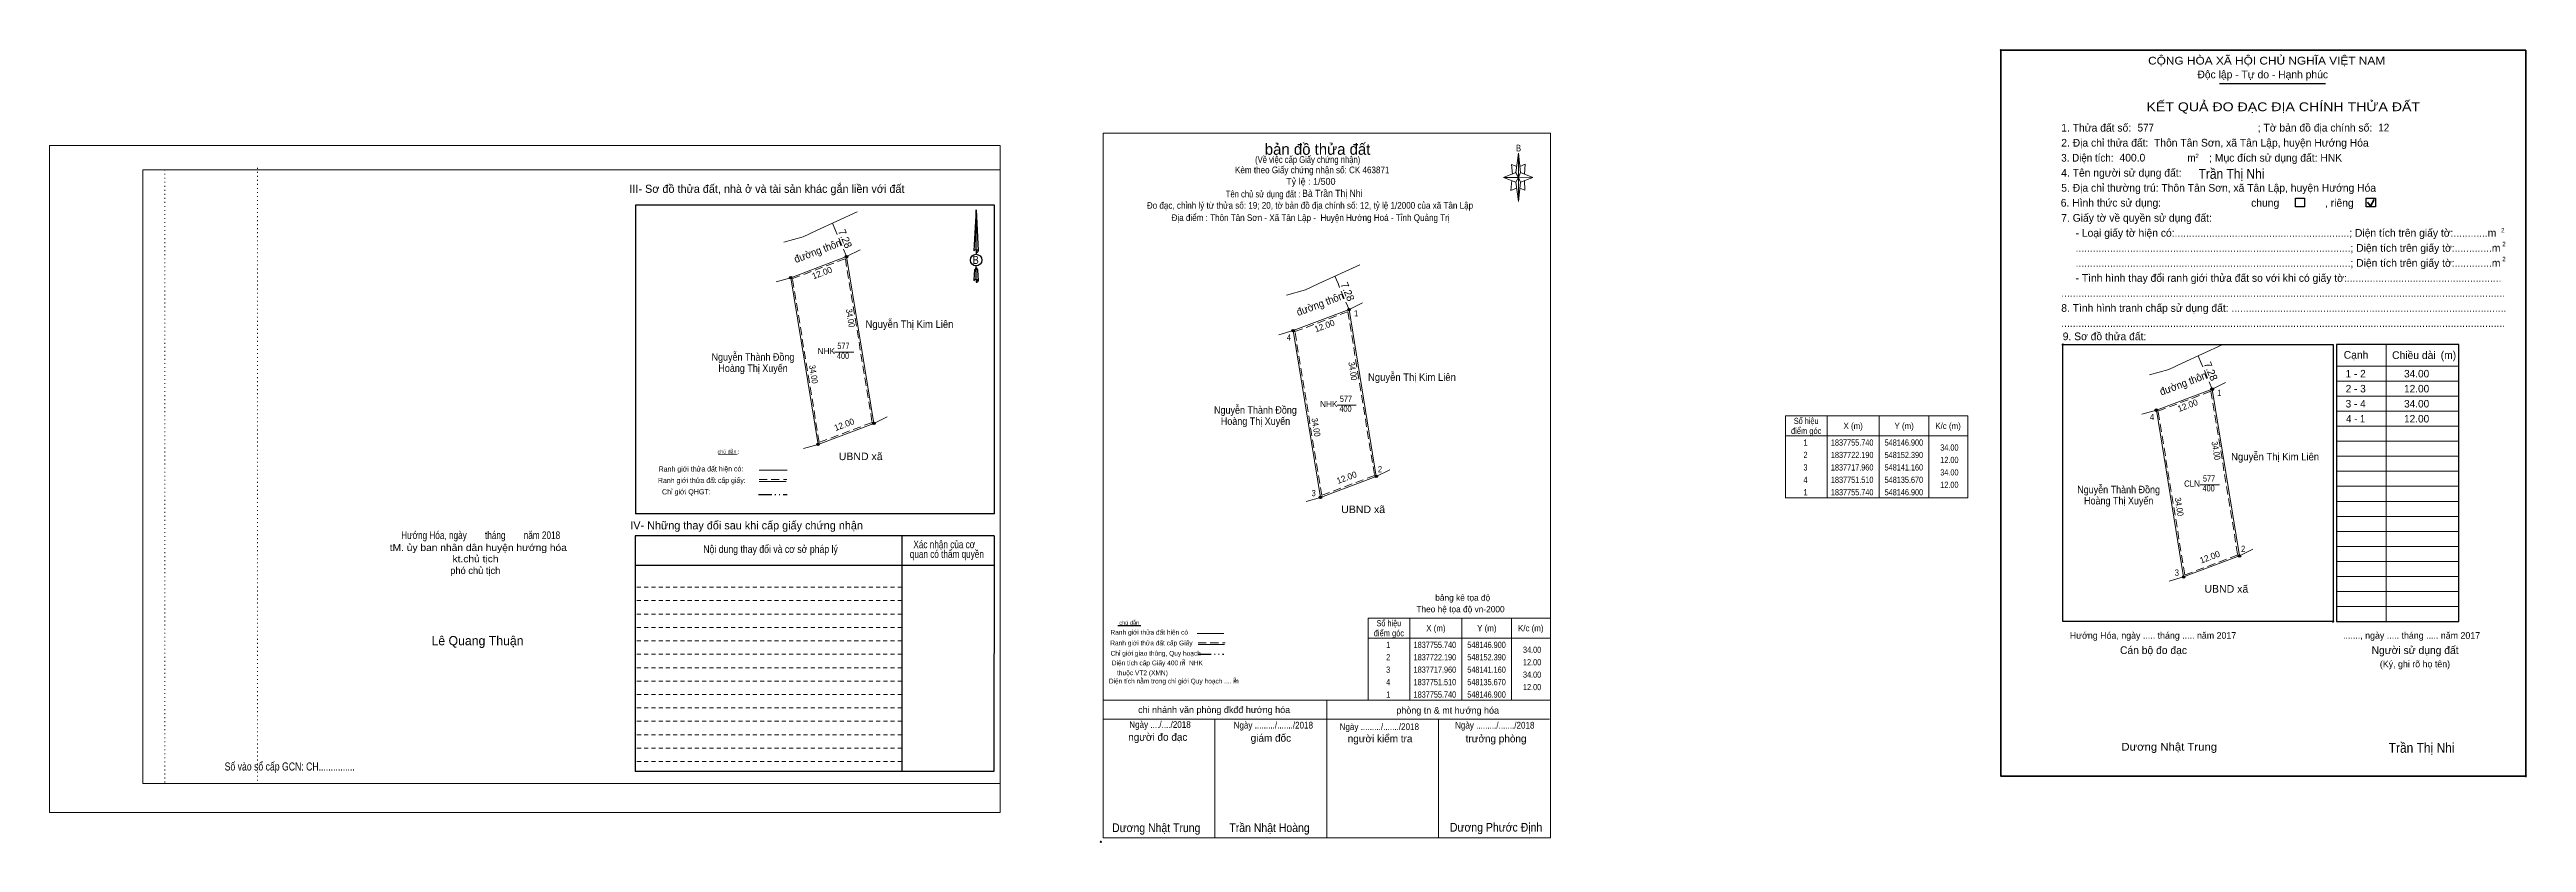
# Model space of a CAD drawing. Header units: metres. Extents: x 547712 to 548210, y 1837665 to 1837824.
import ezdxf
from ezdxf.enums import TextEntityAlignment as Align

# ---------------------------------------------------------------- set-up
doc = ezdxf.new("R2010")
doc.units = ezdxf.units.M
doc.header["$LTSCALE"] = 0.54
doc.header["$PDMODE"] = 32
doc.header["$PDSIZE"] = 0.27
for name, pattern in [('DASH_DOUBLE_DOT', [9.2, 5, -1.2, 0.3, -1.2, 0.3, -1.2]), ('DOTTED', [1.5, 0.3, -1.2]), ('MEDIUM_DASHED', [4.5, 3, -1.5]), ('SHORT_DASHED', [2.7, 1.5, -1.2])]:
    doc.linetypes.add(name, pattern=pattern)
for name, color, linetype, lineweight in [('1', 7, 'Continuous', 13), ('10', 7, 'Continuous', 13), ('11', 7, 'Continuous', 25), ('16', 7, 'Continuous', 25), ('18', 7, 'Continuous', 25), ('2', 7, 'Continuous', 35), ('27', 7, 'Continuous', 13), ('28', 7, 'SHORT_DASHED', 13), ('4', 7, 'Continuous', 13), ('5', 7, 'DASH_DOUBLE_DOT', 13), ('50', 7, 'Continuous', 25), ('55', 7, 'Continuous', 13), ('63', 7, 'Continuous', 13), ('7', 7, 'Continuous', 13)]:
    doc.layers.add(name, color=color, linetype=linetype, lineweight=lineweight)
for name, color, linetype in [('15', 7, 'Continuous'), ('36', 7, 'Continuous'), ('48', 7, 'Continuous'), ('52', 7, 'Continuous'), ('6', 7, 'Continuous'), ('9', 7, 'Continuous')]:
    doc.layers.add(name, color=color, linetype=linetype)

msp = doc.modelspace()

# ---------------------------------------------------------------- hatches: boundary and pattern name
at = {"layer": '11'}
for points in [[(548147.1519, 1837755.74, 1), (548146.6481, 1837755.74, 1)], [(548135.9219, 1837751.51, 1), (548135.4181, 1837751.51, 1)], [(548141.4119, 1837717.96, 1), (548140.9081, 1837717.96, 1)], [(548141.4119, 1837717.96, 1), (548140.9081, 1837717.96, 1)], [(548152.6419, 1837722.19, 1), (548152.1381, 1837722.19, 1)]]:
    msp.add_hatch(color=256, dxfattribs=at).paths.add_polyline_path(points)
at = {"layer": '4'}
for points in [[(547861.1219, 1837778.18, 1), (547860.6181, 1837778.18, 1)], [(547872.3519, 1837782.41, 1), (547871.8481, 1837782.41, 1)], [(547877.8419, 1837748.86, 1), (547877.3381, 1837748.86, 1)], [(547866.6119, 1837744.63, 1), (547866.1081, 1837744.63, 1)], [(547866.6119, 1837744.63, 1), (547866.1081, 1837744.63, 1)]]:
    msp.add_hatch(color=256, dxfattribs=at).paths.add_polyline_path(points)
at = {"layer": '7'}
for points in [[(547962.2319, 1837767.52, 1), (547961.7281, 1837767.52, 1)], [(547973.4619, 1837771.75, 1), (547972.9581, 1837771.75, 1)], [(547978.9519, 1837738.2, 1), (547978.4481, 1837738.2, 1)], [(547967.7219, 1837733.97, 1), (547967.2181, 1837733.97, 1)], [(547967.7219, 1837733.97, 1), (547967.2181, 1837733.97, 1)]]:
    msp.add_hatch(color=256, dxfattribs=at).paths.add_polyline_path(points)

# ---------------------------------------------------------------- linework, layer by layer
at = {"layer": '1', "lineweight": 25}
for p, q in [((548148.37, 1837817.25), (548169.73, 1837817.25)), ((548196.54, 1837708.99), (548196.54, 1837764.73))]:
    msp.add_line(p, q, dxfattribs=at)
at = {"layer": '1'}
for p, q in [((547730.47, 1837799.89), (547902.98, 1837799.89)), ((547730.47, 1837676.41), (547730.47, 1837799.89)), ((547902.98, 1837799.89), (547902.98, 1837675.37)), ((548181.93, 1837764.73), (548181.93, 1837708.99)), ((548171.93, 1837760.37), (548188.84, 1837760.37)), ((548188.84, 1837760.37), (548196.54, 1837760.37)), ((548171.93, 1837757.35), (548188.84, 1837757.35)), ((548171.93, 1837754.33), (548188.84, 1837754.33)), ((548188.84, 1837757.35), (548196.54, 1837757.35)), ((548188.84, 1837754.33), (548196.54, 1837754.33)), ((548171.93, 1837751.31), (548188.84, 1837751.31)), ((548171.93, 1837748.28), (548188.84, 1837748.28)), ((548188.84, 1837751.31), (548196.54, 1837751.31)), ((548188.84, 1837748.28), (548196.54, 1837748.28)), ((548171.93, 1837745.26), (548188.84, 1837745.26)), ((548188.84, 1837745.26), (548196.54, 1837745.26)), ((548171.93, 1837742.24), (548188.84, 1837742.24)), ((548171.93, 1837739.22), (548188.84, 1837739.22)), ((548188.84, 1837742.24), (548196.54, 1837742.24)), ((548188.84, 1837739.22), (548196.54, 1837739.22)), ((548171.93, 1837736.2), (548188.84, 1837736.2)), ((548171.93, 1837733.17), (548188.84, 1837733.17)), ((548188.84, 1837736.2), (548196.54, 1837736.2)), ((548188.84, 1837733.17), (548196.54, 1837733.17)), ((548171.93, 1837730.15), (548188.84, 1837730.15)), ((548188.84, 1837730.15), (548196.54, 1837730.15)), ((548171.93, 1837727.13), (548188.84, 1837727.13)), ((548171.93, 1837724.11), (548188.84, 1837724.11)), ((548188.84, 1837727.13), (548196.54, 1837727.13)), ((548188.84, 1837724.11), (548196.54, 1837724.11)), ((548171.93, 1837721.08), (548188.84, 1837721.08)), ((548171.93, 1837718.06), (548188.84, 1837718.06)), ((548188.84, 1837721.08), (548196.54, 1837721.08)), ((548188.84, 1837718.06), (548196.54, 1837718.06)), ((548171.93, 1837715.04), (548188.84, 1837715.04)), ((548188.84, 1837715.04), (548196.54, 1837715.04)), ((548171.93, 1837712.02), (548188.84, 1837712.02)), ((548188.84, 1837712.02), (548196.54, 1837712.02)), ((547730.47, 1837676.41), (547902.98, 1837676.41))]:
    msp.add_line(p, q, dxfattribs=at)
at = {"layer": '1', "linetype": 'DOTTED'}
for p, q in [((547734.95, 1837799.89), (547734.95, 1837676.41)), ((547753.56, 1837800.27), (547753.56, 1837676.77))]:
    msp.add_line(p, q, dxfattribs=at)
at = {"layer": '1', "lineweight": 35}
for p, q in [((548178.16, 1837793.37), (548178.76, 1837792.59)), ((548178.76, 1837792.59), (548179.49, 1837793.9))]:
    msp.add_line(p, q, dxfattribs=at)
at = {"layer": '1'}
for points in [[(547711.72, 1837670.54), (547902.98, 1837670.54), (547902.98, 1837804.75), (547711.72, 1837804.75)], [(548146.9, 1837755.74), (548152.39, 1837722.19), (548141.16, 1837717.96), (548135.67, 1837751.51)]]:
    msp.add_lwpolyline(points, close=True, dxfattribs=at)
msp.add_lwpolyline([(547737.46, 1837799.89), (547902.98, 1837799.89), (547902.98, 1837676.41), (547737.46, 1837676.41)], dxfattribs=at)
at = {"layer": '1', "lineweight": 25}
msp.add_lwpolyline([(548126.79, 1837708.99), (548116.83, 1837708.99), (548116.83, 1837764.71), (548171.22, 1837764.71), (548171.22, 1837708.99), (548160.63, 1837708.99)], close=True, dxfattribs=at)
msp.add_lwpolyline([(548196.54, 1837764.73), (548171.93, 1837764.73), (548171.93, 1837708.99), (548196.54, 1837708.99), (548196.54, 1837709.54)], dxfattribs=at)
at = {"layer": '1'}
for p in [(548104.39, 1837823.95), (548116.83, 1837764.71), (548171.22, 1837708.99), (548210.01, 1837677.86)]:
    msp.add_point(p, dxfattribs=at)
at = {"layer": '10'}
for p, q in [((548140.85, 1837760.97), (548149.06, 1837764.73)), ((548134.3, 1837758.64), (548138.15, 1837759.73)), ((548138.15, 1837759.73), (548140.85, 1837760.97))]:
    msp.add_line(p, q, dxfattribs=at)
at = {"layer": '10', "linetype": 'MEDIUM_DASHED'}
for p, q in [((548144.7, 1837760.97), (548144.08, 1837762.45)), ((548146.9, 1837755.74), (548144.7, 1837760.97))]:
    msp.add_line(p, q, dxfattribs=at)
at = {"layer": '10'}
msp.add_lwpolyline([(548141.16, 1837717.96), (548135.67, 1837751.51), (548146.9, 1837755.74), (548152.39, 1837722.19)], close=True, dxfattribs=at)
at = {"layer": '10', "linetype": 'MEDIUM_DASHED'}
msp.add_lwpolyline([(548141.4, 1837718.37), (548136.01, 1837751.32), (548146.66, 1837755.33), (548152.05, 1837722.38)], close=True, dxfattribs=at)
at = {"layer": '11'}
for centre in [(548146.9, 1837755.74), (548135.67, 1837751.51), (548141.16, 1837717.96), (548141.16, 1837717.96), (548152.39, 1837722.19)]:
    msp.add_circle(centre, 0.2519, dxfattribs=at)
at = {"layer": '16'}
msp.add_line((547931.29, 1837708.1), (547926.67, 1837708.1), dxfattribs=at)
at = {"layer": '18'}
for p, q in [((547898.15, 1837791.8), (547898.6, 1837783.57)), ((547898.15, 1837791.8), (547898.6, 1837783.57)), ((547898.15, 1837791.8), (547898.6, 1837783.57)), ((547897.8, 1837784.82), (547897.74, 1837783.58)), ((547898.15, 1837783.8), (547898.15, 1837783.51)), ((547898.15, 1837783.51), (547898.15, 1837783.29)), ((547898.15, 1837783.29), (547898.15, 1837782.95)), ((547898.15, 1837783.29), (547898.15, 1837782.95)), ((547898.15, 1837783.29), (547898.15, 1837782.95)), ((547898.6, 1837783.57), (547898.6, 1837783.58)), ((547898.15, 1837780.18), (547898.15, 1837780.53)), ((547898.15, 1837780.18), (547898.15, 1837780.53)), ((547898.15, 1837780.18), (547898.15, 1837780.53)), ((547898.15, 1837780.18), (547898.46, 1837779.73)), ((547898.15, 1837780.18), (547898.46, 1837779.73)), ((547898.15, 1837780.18), (547898.46, 1837779.73)), ((547898.15, 1837777.84), (547898.15, 1837777.53)), ((547898.46, 1837779.73), (547898.6, 1837777.57)), ((547898.46, 1837779.73), (547898.6, 1837777.57)), ((547898.46, 1837779.73), (547898.6, 1837777.57)), ((547898.15, 1837777.53), (547898.15, 1837777.28)), ((547898.6, 1837777.57), (547898.6, 1837777.59))]:
    msp.add_line(p, q, dxfattribs=at)
for points in [[(547898.15, 1837783.8), (547898.15, 1837791.8), (547897.8, 1837784.82)], [(547898.15, 1837777.84), (547898.15, 1837780.18), (547897.88, 1837779.73), (547897.8, 1837778.85), (547897.74, 1837777.59)]]:
    msp.add_lwpolyline(points, dxfattribs=at)
msp.add_ellipse((547898.1629, 1837781.7234), major_axis=(0, 1.1725), ratio=0.983453, dxfattribs=at)
for centre, start_param, end_param in [((547898.1634, 1837783.5302), 1.57079633, 3.07445202), ((547898.1634, 1837783.5302), 0.06714063, 1.57079633), ((547898.1634, 1837783.5302), 4.71238898, 6.28318531), ((547898.1634, 1837777.5458), 2.49106941, 3.07427841), ((547898.1634, 1837777.5458), 1.57079633, 2.49106941), ((547898.1634, 1837777.5458), 0.06714063, 1.57079633), ((547898.1634, 1837777.5458), 4.71238898, 6.28318531)]:
    msp.add_ellipse(centre, major_axis=(0.4227, 0), ratio=0.655448, start_param=start_param, end_param=end_param, dxfattribs=at)
at = {"layer": '2'}
msp.add_lwpolyline([(548104.39, 1837823.95), (548210.01, 1837823.95), (548210.01, 1837677.86), (548104.39, 1837677.86)], close=True, dxfattribs=at)
at = {"layer": '27'}
for p, q in [((548146.9, 1837755.74), (548149.61, 1837757.08)), ((548135.67, 1837751.51), (548132.76, 1837750.69)), ((548152.39, 1837722.19), (548155.1, 1837723.52)), ((548141.16, 1837717.96), (548138.25, 1837717.14))]:
    msp.add_line(p, q, dxfattribs=at)
at = {"layer": '28', "linetype": 'Continuous', "lineweight": 25}
for p, q in [((547901.85, 1837730.66), (547829.6, 1837730.66)), ((547883.22, 1837726.26), (547883.23, 1837678.83)), ((547901.79, 1837726.26), (547901.76, 1837678.83)), ((547901.76, 1837720.25), (547829.56, 1837720.25)), ((547901.76, 1837678.83), (547829.56, 1837678.83))]:
    msp.add_line(p, q, dxfattribs=at)
at = {"layer": '28'}
for p, q in [((547883.22, 1837715.88), (547829.56, 1837715.88)), ((547883.22, 1837713.19), (547829.56, 1837713.19)), ((547883.22, 1837710.47), (547829.56, 1837710.47)), ((547883.22, 1837707.79), (547829.56, 1837707.79)), ((547883.22, 1837705.1), (547829.56, 1837705.1)), ((547883.22, 1837702.4), (547829.56, 1837702.4)), ((547883.22, 1837699.67), (547829.56, 1837699.67)), ((547883.23, 1837696.99), (547829.56, 1837696.99)), ((547883.23, 1837694.32), (547829.56, 1837694.32)), ((547883.23, 1837691.63), (547829.56, 1837691.63)), ((547883.23, 1837688.92), (547829.56, 1837688.92)), ((547883.23, 1837686.21), (547829.56, 1837686.21)), ((547883.23, 1837683.54), (547829.56, 1837683.54)), ((547883.23, 1837680.85), (547829.56, 1837680.85))]:
    msp.add_line(p, q, dxfattribs=at)
at = {"layer": '28', "linetype": 'Continuous', "lineweight": 25}
for points in [[(547901.85, 1837730.66), (547901.85, 1837792.76), (547829.6, 1837792.76), (547829.6, 1837730.66)], [(547901.79, 1837726.26), (547829.56, 1837726.26), (547829.56, 1837678.83)]]:
    msp.add_lwpolyline(points, dxfattribs=at)
at = {"layer": '4'}
for p, q in [((547866.05, 1837787.64), (547874.26, 1837791.4)), ((547859.5, 1837785.31), (547863.35, 1837786.4)), ((547863.35, 1837786.4), (547866.05, 1837787.64)), ((547872.1, 1837782.41), (547874.81, 1837783.75)), ((547860.87, 1837778.18), (547857.96, 1837777.36)), ((547869.69, 1837763.18), (547873.57, 1837763.18)), ((547877.59, 1837748.86), (547880.3, 1837750.19)), ((547866.36, 1837744.63), (547863.45, 1837743.81))]:
    msp.add_line(p, q, dxfattribs=at)
at = {"layer": '4', "linetype": 'MEDIUM_DASHED'}
for p, q in [((547869.9, 1837787.64), (547869.28, 1837789.12)), ((547872.1, 1837782.41), (547869.9, 1837787.64))]:
    msp.add_line(p, q, dxfattribs=at)
at = {"layer": '4'}
for points in [[(547866.36, 1837744.63), (547860.87, 1837778.18), (547872.1, 1837782.41), (547877.59, 1837748.86)], [(547872.1, 1837782.41), (547877.59, 1837748.86), (547866.36, 1837744.63), (547860.87, 1837778.18)]]:
    msp.add_lwpolyline(points, close=True, dxfattribs=at)
at = {"layer": '4', "linetype": 'MEDIUM_DASHED'}
msp.add_lwpolyline([(547866.6, 1837745.04), (547861.21, 1837777.99), (547871.86, 1837782), (547877.25, 1837749.05)], close=True, dxfattribs=at)
at = {"layer": '4', "lineweight": 25}
for centre in [(547860.87, 1837778.18), (547872.1, 1837782.41), (547877.59, 1837748.86), (547866.36, 1837744.63), (547866.36, 1837744.63)]:
    msp.add_circle(centre, 0.2519, dxfattribs=at)
at = {"layer": '5', "lineweight": 25}
for p, q in [((547854.35, 1837734.54), (547860.18, 1837734.54)), ((547942.77, 1837702.4), (547948.01, 1837702.4))]:
    msp.add_line(p, q, dxfattribs=at)
at = {"layer": '5', "linetype": 'Continuous'}
for p, q in [((547942.67, 1837706.61), (547948.05, 1837706.61)), ((547942.87, 1837704.37), (547948.14, 1837704.37))]:
    msp.add_line(p, q, dxfattribs=at)
at = {"layer": '5', "linetype": 'MEDIUM_DASHED'}
msp.add_line((547942.87, 1837704.69), (547948.31, 1837704.69), dxfattribs=at)
at = {"layer": '50'}
for points in [[(548163.65, 1837794.15), (548165.46, 1837794.15), (548165.46, 1837792.46), (548163.65, 1837792.46)], [(548177.92, 1837794.15), (548179.74, 1837794.15), (548179.74, 1837792.46), (548177.92, 1837792.46)]]:
    msp.add_lwpolyline(points, close=True, dxfattribs=at)
at = {"layer": '55'}
for p, q in [((547854.49, 1837739.44), (547860.18, 1837739.44)), ((547854.53, 1837737.15), (547859.98, 1837737.15)), ((547854.53, 1837737.15), (547859.98, 1837737.15))]:
    msp.add_line(p, q, dxfattribs=at)
at = {"layer": '55', "linetype": 'MEDIUM_DASHED'}
msp.add_line((547854.52, 1837737.54), (547860.1, 1837737.54), dxfattribs=at)
at = {"layer": '63'}
for p, q in [((548069.41, 1837750.35), (548069.41, 1837733.85)), ((548079.91, 1837750.35), (548079.91, 1837733.85)), ((548089.91, 1837750.35), (548089.91, 1837733.85)), ((548061.01, 1837746.35), (548097.71, 1837746.35)), ((548144.49, 1837736.51), (548148.37, 1837736.51)), ((547985.44, 1837709.65), (547985.44, 1837693.15)), ((547995.94, 1837709.65), (547995.94, 1837693.15)), ((548005.94, 1837709.65), (548005.94, 1837693.15)), ((547977.04, 1837705.65), (548013.74, 1837705.65))]:
    msp.add_line(p, q, dxfattribs=at)
for points in [[(548061.01, 1837750.35), (548097.71, 1837750.35), (548097.71, 1837733.85), (548061.01, 1837733.85)], [(547977.04, 1837709.65), (548013.74, 1837709.65), (548013.74, 1837693.15), (547977.04, 1837693.15)]]:
    msp.add_lwpolyline(points, close=True, dxfattribs=at)
at = {"layer": '7'}
for p, q in [((548006.79, 1837799.32), (548007.29, 1837803.22)), ((548006.79, 1837797.42), (548004.29, 1837798.32)), ((548007.69, 1837799.32), (548010.19, 1837798.32)), ((548008.49, 1837797.72), (548008.59, 1837795.82)), ((548007.69, 1837797.42), (548007.29, 1837793.52)), ((548008.59, 1837795.82), (548007.59, 1837796.22)), ((547967.16, 1837776.98), (547975.37, 1837780.74)), ((547960.61, 1837774.65), (547964.46, 1837775.74)), ((547964.46, 1837775.74), (547967.16, 1837776.98)), ((547973.21, 1837771.75), (547975.92, 1837773.09)), ((547961.98, 1837767.52), (547959.07, 1837766.7)), ((547970.8, 1837752.52), (547974.68, 1837752.52)), ((547846.34, 1837742.62), (547850.11, 1837742.69)), ((547978.7, 1837738.2), (547981.41, 1837739.53)), ((547967.47, 1837733.97), (547964.56, 1837733.15)), ((547923.74, 1837693.15), (548013.74, 1837693.15)), ((547923.74, 1837693.15), (548013.74, 1837693.15)), ((547923.74, 1837693.15), (548013.74, 1837693.15)), ((547968.74, 1837665.45), (547968.74, 1837693.15)), ((547923.74, 1837689.35), (548013.54, 1837689.35)), ((547946.24, 1837665.45), (547946.24, 1837689.35)), ((547991.24, 1837665.45), (547991.24, 1837689.35)), ((548013.74, 1837665.45), (547923.74, 1837665.45))]:
    msp.add_line(p, q, dxfattribs=at)
at = {"layer": '7', "linetype": 'MEDIUM_DASHED'}
for p, q in [((547971.01, 1837776.98), (547970.39, 1837778.46)), ((547973.21, 1837771.75), (547971.01, 1837776.98))]:
    msp.add_line(p, q, dxfattribs=at)
at = {"layer": '7'}
for points in [[(547923.74, 1837807.25), (548013.74, 1837807.25), (548013.74, 1837665.45), (547923.74, 1837665.45)], [(548007.29, 1837803.22), (548007.69, 1837799.32), (548007.29, 1837798.32)], [(548007.29, 1837798.32), (548004.29, 1837798.32), (548006.79, 1837799.32), (548007.69, 1837797.42), (548010.19, 1837798.32), (548007.29, 1837798.42)], [(548007.29, 1837798.32), (548007.29, 1837793.52), (548006.79, 1837797.42)], [(547967.47, 1837733.97), (547961.98, 1837767.52), (547973.21, 1837771.75), (547978.7, 1837738.2)], [(547973.21, 1837771.75), (547978.7, 1837738.2), (547967.47, 1837733.97), (547961.98, 1837767.52)]]:
    msp.add_lwpolyline(points, close=True, dxfattribs=at)
for points in [[(548007.29, 1837798.32), (548006.79, 1837799.32), (548004.29, 1837798.32)], [(548005.99, 1837797.72), (548005.79, 1837795.72), (548006.89, 1837796.22)], [(548006.99, 1837800.52), (548005.89, 1837800.92), (548006.09, 1837799.02)], [(548007.29, 1837798.32), (548007.69, 1837797.42), (548010.19, 1837798.32)], [(548007.59, 1837800.52), (548008.69, 1837801.02), (548008.49, 1837799.02)]]:
    msp.add_lwpolyline(points, dxfattribs=at)
at = {"layer": '7', "linetype": 'MEDIUM_DASHED'}
msp.add_lwpolyline([(547967.71, 1837734.38), (547962.32, 1837767.33), (547972.97, 1837771.34), (547978.36, 1837738.39)], close=True, dxfattribs=at)
at = {"layer": '7', "lineweight": 25}
for centre in [(547961.98, 1837767.52), (547973.21, 1837771.75), (547978.7, 1837738.2), (547967.47, 1837733.97), (547967.47, 1837733.97)]:
    msp.add_circle(centre, 0.2519, dxfattribs=at)
at = {"layer": '7'}
msp.add_point((547923.27, 1837664.67), dxfattribs=at)

# ---------------------------------------------------------------- texts
at = {"layer": '1'}
for s, height, width, p in [('CỘNG HÒA XÃ HỘI CHỦ NGHĨA VIỆT NAM', 1.551, 1.15, (548134.01, 1837821.07)), ('3. Diện tích:', 1.551, 0.95, (548116.53, 1837801.53)), ('m', 1.551, 0.95, (548141.93, 1837801.53)), ('2', 0.8864, 0.9, (548143.53, 1837802.23)), ('2', 0.8864, 0.9, (548205.05, 1837787.28)), ('2', 0.8864, 0.9, (548205.29, 1837784.52)), ('2', 0.8864, 0.9, (548205.29, 1837781.5)), ('Dương Nhật Trung', 1.551, 1.1, (548128.63, 1837683.02))]:
    msp.add_text(s, height=height, dxfattribs=dict(at, width=width)).set_placement(p)
for s, height, p in [('Độc lập - Tự do - Hạnh phúc', 1.551, (548143.93, 1837818.3)), ('1. Thửa đất số:', 1.551, (548116.53, 1837807.57)), ('; Tờ bản đồ địa chính số:', 1.551, (548156.07, 1837807.59)), ('2. Địa chỉ thửa đất:', 1.551, (548116.53, 1837804.55)), ('; Mục đích sử dụng đất: HNK', 1.551, (548146.3, 1837801.53)), ('4. Tên người sử dụng đất:', 1.551, (548116.53, 1837798.51)), ('5. Địa chỉ thường trú: Thôn Tân Sơn, xã Tân Lập, huyện Hướng Hóa', 1.551, (548116.53, 1837795.48)), ('chung                , riêng', 1.551, (548154.74, 1837792.46)), ('7. Giấy tờ về quyền sử dụng đất:', 1.551, (548116.53, 1837789.44)), ('     - Loại giấy tờ hiện có:.............................................................; Diện tích trên giấy tờ:............m', 1.551, (548116.53, 1837786.42)), ('     ................................................................................................; Diện tích trên giấy tờ:.............m', 1.551, (548116.53, 1837783.39)), ('     - Tình hình thay đổi ranh giới thửa đất so với khi có giấy tờ:......................................................', 1.551, (548116.53, 1837777.35)), ('     ................................................................................................; Diện tích trên giấy tờ:.............m', 1.551, (548116.53, 1837780.37)), ('8. Tình hình tranh chấp sử dụng đất: ................................................................................................', 1.551, (548116.53, 1837771.31)), ('...........................................................................................................................................................', 1.551, (548116.53, 1837774.33)), ('...........................................................................................................................................................', 1.551, (548116.53, 1837768.28)), ('9. Sơ đồ thửa đất:', 1.551, (548116.83, 1837765.6)), ('Cạnh', 1.551, (548173.38, 1837761.87)), ('Chiều dài', 1.551, (548183.11, 1837761.81)), ('(m)', 1.551, (548192.89, 1837761.83)), ('Hướng Hóa, ngày ..... tháng ..... năm 2017', 1.33, (548118.25, 1837705.52)), ('Cán bộ đo đạc', 1.551, (548128.35, 1837702.45)), ('......., ngày ..... tháng ..... năm 2017', 1.33, (548173.24, 1837705.52)), ('Người sử dụng đất', 1.551, (548178.98, 1837702.45)), ('(Ký, ghi rõ họ tên)', 1.33, (548180.64, 1837699.78))]:
    msp.add_text(s, height=height, dxfattribs=at).set_placement(p)
for s, height, width, p in [('KẾT QUẢ ĐO ĐẠC ĐỊA CHÍNH THỬA ĐẤT', 1.773, 1.2, (548161.205, 1837811.68)), ('577', 1.25, 0.85, (548146.275, 1837737.16)), ('CLN', 1.25, 0.95, (548142.835, 1837736.12)), ('400', 1.25, 0.85, (548146.19, 1837735.17))]:
    msp.add_text(s, height=height, dxfattribs=dict(at, width=width)).set_placement(p, align=Align.CENTER)
at = {"layer": '10', "width": 0.95}
msp.add_text('đường thôn', height=1.5, rotation=20.64, dxfattribs=at).set_placement((548136.68, 1837754.44))
at = {"layer": '10'}
msp.add_text('7.28', height=1.5, rotation=292.77, dxfattribs=at).set_placement((548145.18, 1837760.86))
at = {"layer": '15', "width": 0.9}
for p in [(548150.79, 1837798.08), (548189.045, 1837682.58)]:
    msp.add_text('Trần Thị Nhi', height=2, dxfattribs=at).set_placement(p, align=Align.CENTER)
at = {"layer": '16', "width": 0.8}
for p in [(547939.9, 1837700.61), (547950.24, 1837696.91)]:
    msp.add_text('2', height=0.8, dxfattribs=at).set_placement(p, align=Align.CENTER)
at = {"layer": '18'}
for s, height, width, p in [('B', 1.61, 0.85, (547898.09, 1837780.94)), ('tM. ủy ban nhân dân huyện hướng hóa', 1.398, 1.1, (547798.005, 1837723.17)), ('Hướng Hóa, ngày        tháng        năm 2018', 1.542, 0.8, (547798.48, 1837725.59)), ('kt.chủ tịch', 1.398, 1.1, (547797.445, 1837720.92)), ('Số vào sổ cấp GCN: CH...............', 1.631, 0.8, (547760.05, 1837679.01))]:
    msp.add_text(s, height=height, dxfattribs=dict(at, width=width)).set_placement(p, align=Align.CENTER)
for s, height, p in [('phó chủ tịch', 1.398, (547797.395, 1837718.55)), ('Lê Quang Thuận', 1.845, (547797.84, 1837704.22))]:
    msp.add_text(s, height=height, dxfattribs=at).set_placement(p, align=Align.CENTER)
at = {"layer": '28'}
for s, p in [('III- Sơ đồ thửa đất, nhà ở và tài sản khác gắn liền với đất', (547856.08, 1837795.25)), ('IV- Những thay đổi sau khi cấp giấy chứng nhận', (547851.99, 1837727.53))]:
    msp.add_text(s, height=1.631, dxfattribs=at).set_placement(p, align=Align.CENTER)
for s, width, p in [('Nội dung thay đổi và cơ sở pháp lý', 0.85, (547856.81, 1837722.8)), (' quan có thẩm quyền', 0.8, (547892.05, 1837721.8)), ('Xác nhận của cơ', 0.8, (547891.76, 1837723.74))]:
    msp.add_text(s, height=1.538, dxfattribs=dict(at, width=width)).set_placement(p, align=Align.CENTER)
at = {"layer": '36'}
for s, height, width, p in [('Nguyễn Thị Kim Liên', 1.5, 0.95, (548159.57, 1837741.41)), ('Nguyễn Thành Đồng', 1.5, 0.9, (548128.08, 1837734.8)), ('Hoàng Thị Xuyến', 1.5, 0.9, (548128.095, 1837732.55)), ('UBND xã', 1.511, 1.05, (548149.755, 1837714.8))]:
    msp.add_text(s, height=height, dxfattribs=dict(at, width=width)).set_placement(p, align=Align.CENTER)
at = {"layer": '4'}
msp.add_text('7.28', height=1.5, rotation=292.77, dxfattribs=at).set_placement((547870.38, 1837787.53))
at = {"layer": '4', "width": 0.95}
msp.add_text('đường thôn', height=1.5, rotation=20.64, dxfattribs=at).set_placement((547861.88, 1837781.11))
at = {"layer": '4'}
for p in [(547867.3897, 1837778.5631), (547871.8497, 1837748.0431)]:
    msp.add_text('12.00', height=1.25, rotation=20.64, dxfattribs=at).set_placement(p, align=Align.CENTER)
at = {"layer": '4', "width": 0.9}
for p in [(547872.2699, 1837769.9459), (547864.8499, 1837758.6459)]:
    msp.add_text('34.00', height=1.25, rotation=279.293, dxfattribs=at).set_placement(p, align=Align.CENTER)
at = {"layer": '4'}
for s, height, width, p in [('Nguyễn Thị Kim Liên', 1.5, 0.95, (547884.76, 1837768.08)), ('Nguyễn Thành Đồng', 1.5, 0.9, (547853.27, 1837761.47)), ('400', 1.25, 0.85, (547871.39, 1837761.84)), ('577', 1.25, 0.85, (547871.475, 1837763.83)), ('Hoàng Thị Xuyến', 1.5, 0.9, (547853.285, 1837759.22)), ('UBND xã', 1.511, 1.05, (547874.945, 1837741.47))]:
    msp.add_text(s, height=height, dxfattribs=dict(at, width=width)).set_placement(p, align=Align.CENTER)
msp.add_text('NHK', height=1.25, dxfattribs=at).set_placement((547868.035, 1837762.79), align=Align.CENTER)
at = {"layer": '48'}
msp.add_text('6. Hình thức sử dụng:', height=1.551, dxfattribs=at).set_placement((548116.43, 1837792.48))
at = {"layer": '5'}
for s, height, width, p in [('chú dẫn', 0.7999, 1.05, (547928.99, 1837708.34)), ('Ranh giới thửa đất cấp Giấy', 0.96, 0.9, (547933.45, 1837704.19)), ('Ranh giới thửa đất hiện có ', 0.96, 0.9, (547933.195, 1837706.34)), ('Chỉ giới giao thông, Quy hoạch', 0.96, 0.9, (547934.31, 1837702.12)), ('Diện tích cấp Giấy 400 m  NHK', 0.96, 0.9, (547934.635, 1837700.18)), ('thuộc VT2 (XMN)', 0.96, 0.95, (547931.645, 1837698.19)), ('Diện tích nằm trong chỉ giới Quy hoạch .... m', 0.96, 0.9, (547937.955, 1837696.53))]:
    msp.add_text(s, height=height, dxfattribs=dict(at, width=width)).set_placement(p, align=Align.CENTER)
at = {"layer": '52'}
for s, p in [('1 - 2', (548175.78, 1837758.11)), ('34.00', (548188.045, 1837758.11)), ('3 - 4', (548175.78, 1837752.06)), ('2 - 3', (548175.785, 1837755.09)), ('34.00', (548188.045, 1837752.06)), ('12.00', (548188.045, 1837755.09)), ('12.00', (548188.045, 1837749.04))]:
    msp.add_text(s, height=1.511, dxfattribs=at).set_placement(p, align=Align.CENTER)
at = {"layer": '52', "width": 0.95}
msp.add_text('4 - 1', height=1.511, dxfattribs=at).set_placement((548175.78, 1837749.04), align=Align.CENTER)
at = {"layer": '55'}
for s, height, width, p in [('Ranh giới thửa đất cấp giấy:', 1.048, 0.8, (547842.9838, 1837736.8669)), ('Ranh giới thửa đất hiện có:', 1.052, 0.8, (547842.8088, 1837739.1764)), ('Chỉ giới QHGT:', 1.048, 0.85, (547839.8638, 1837734.5797))]:
    msp.add_text(s, height=height, rotation=0.135, dxfattribs=dict(at, width=width)).set_placement(p, align=Align.CENTER)
at = {"layer": '6', "width": 0.95}
for s, p in [('577', (548131.9, 1837807.59)), ('12', (548180.34, 1837807.61))]:
    msp.add_text(s, height=1.551, dxfattribs=at).set_placement(p)
at = {"layer": '6'}
for s, p in [('400.0', (548128.25, 1837801.55)), ('Thôn Tân Sơn, xã Tân Lập, huyện Hướng Hóa', (548135.2, 1837804.56))]:
    msp.add_text(s, height=1.551, dxfattribs=at).set_placement(p)
at = {"layer": '63'}
for p in [(548142.1897, 1837751.8931), (548146.6497, 1837721.3731)]:
    msp.add_text('12.00', height=1.25, rotation=20.64, dxfattribs=at).set_placement(p, align=Align.CENTER)
for s, width, p in [('điểm góc', 0.9, (548065.21, 1837746.73)), ('Số hiệu', 0.85, (548065.21, 1837748.73)), ('X (m)', 0.95, (548074.66, 1837747.73)), ('Y (m)', 0.95, (548084.915, 1837747.73)), ('K/c (m)', 0.95, (548093.755, 1837747.73)), (' 2', 0.85, (548064.865, 1837741.88)), (' 1', 0.75, (548064.86, 1837744.38)), ('1837755.740', 0.85, (548074.46, 1837744.38)), ('1837722.190', 0.85, (548074.46, 1837741.88)), ('548146.900', 0.85, (548084.86, 1837744.38)), ('548152.390', 0.85, (548084.86, 1837741.88)), (' 4', 0.85, (548064.86, 1837736.88)), (' 3', 0.8, (548064.855, 1837739.38)), ('1837717.960', 0.85, (548074.46, 1837739.38)), ('1837751.510', 0.85, (548074.46, 1837736.88)), ('548141.160', 0.85, (548084.86, 1837739.38)), ('548135.670', 0.85, (548084.86, 1837736.88)), (' 1', 0.75, (548064.86, 1837734.38)), ('1837755.740', 0.85, (548074.46, 1837734.38)), ('548146.900', 0.85, (548084.86, 1837734.38)), ('Số hiệu', 0.85, (547981.24, 1837708.03)), ('X (m)', 0.95, (547990.69, 1837707.03)), ('Y (m)', 0.95, (548000.945, 1837707.03)), ('K/c (m)', 0.95, (548009.785, 1837707.03)), ('điểm góc', 0.9, (547981.24, 1837706.03)), (' 1', 0.75, (547980.89, 1837703.68)), ('1837755.740', 0.85, (547990.49, 1837703.68)), ('548146.900', 0.85, (548000.89, 1837703.68)), (' 3', 0.8, (547980.885, 1837698.68)), (' 2', 0.85, (547980.895, 1837701.18)), ('1837722.190', 0.85, (547990.49, 1837701.18)), ('1837717.960', 0.85, (547990.49, 1837698.68)), ('548152.390', 0.85, (548000.89, 1837701.18)), ('548141.160', 0.85, (548000.89, 1837698.68)), (' 4', 0.85, (547980.89, 1837696.18)), (' 1', 0.75, (547980.89, 1837693.68)), ('1837751.510', 0.85, (547990.49, 1837696.18)), ('1837755.740', 0.85, (547990.49, 1837693.68)), ('548135.670', 0.85, (548000.89, 1837696.18)), ('548146.900', 0.85, (548000.89, 1837693.68))]:
    msp.add_text(s, height=1.25, dxfattribs=dict(at, width=width)).set_placement(p, align=Align.CENTER)
at = {"layer": '63', "width": 0.85}
for s, p in [('34.00', (548095.86, 1837743.38)), ('34.00', (548095.86, 1837738.38)), ('12.00', (548095.86, 1837740.88)), ('12.00', (548095.86, 1837735.88)), ('34.00', (548011.89, 1837702.68)), ('34.00', (548011.89, 1837697.68)), ('12.00', (548011.89, 1837700.18)), ('12.00', (548011.89, 1837695.18))]:
    msp.add_text(s, height=1.25, dxfattribs=at).set_placement(p, align=Align.RIGHT)
at = {"layer": '63', "width": 0.9}
for p in [(548147.0699, 1837743.2759), (548139.6499, 1837731.9759)]:
    msp.add_text('34.00', height=1.25, rotation=279.293, dxfattribs=at).set_placement(p, align=Align.CENTER)
at = {"layer": '7'}
for s, height, width, p in [('(Về việc cấp Giấy chứng nhận)', 1.35, 0.85, (547964.89, 1837801.27)), ('B', 1.378, 0.75, (548007.325, 1837803.57)), ('Kèm theo Giấy chứng nhận số: CK 463871', 1.35, 0.9, (547965.81, 1837799.19)), ('Đo đạc, chỉnh lý từ thửa số: 19; 20, tờ bản đồ địa chính số: 12, tỷ lệ 1/2000 của xã Tân Lập', 1.35, 0.9, (547965.355, 1837792.05)), ('Tên chủ sử dụng đất :', 1.35, 0.85, (547955.925, 1837794.33)), ('Địa điểm : Thôn Tân Sơn - Xã Tân Lập -  Huyện Hướng Hoá - Tỉnh Quảng Trị ', 1.35, 0.9, (547965.705, 1837789.58)), ('1', 1.259, 0.75, (547974.64, 1837770.38)), ('4', 1.259, 0.9, (547961.11, 1837765.53)), ('Nguyễn Thị Kim Liên', 1.5, 0.95, (547985.87, 1837757.42)), ('577', 1.25, 0.85, (547972.585, 1837753.17)), ('Nguyễn Thành Đồng', 1.5, 0.9, (547954.38, 1837750.81)), ('Hoàng Thị Xuyến', 1.5, 0.9, (547954.395, 1837748.56)), ('400', 1.25, 0.85, (547972.5, 1837751.18)), ('2', 1.259, 0.9, (547979.435, 1837739)), ('3', 1.259, 0.8, (547966.105, 1837734.21)), ('UBND xã', 1.511, 1.05, (547976.055, 1837730.81)), ('Ngày ..../..../2018', 1.35, 0.9, (547935.18, 1837687.59)), ('Ngày ........./......./2018', 1.35, 0.9, (547957.98, 1837687.46)), ('Ngày ........./......./2018', 1.35, 0.9, (547979.31, 1837687.15)), ('Ngày ........./......./2018', 1.35, 0.9, (548002.54, 1837687.45)), ('Dương Nhật Trung', 1.75, 0.9, (547934.42, 1837666.62)), ('Trần Nhật Hoàng', 1.75, 0.9, (547957.215, 1837666.63)), ('Dương Phước Định', 1.75, 0.9, (548002.805, 1837666.72))]:
    msp.add_text(s, height=height, dxfattribs=dict(at, width=width)).set_placement(p, align=Align.CENTER)
for s, height, p in [('bản đồ thửa đất', 2.25, (547966.885, 1837802.91)), ('Tỷ lệ : 1/500', 1.35, (547965.535, 1837796.87)), ('NHK', 1.25, (547969.145, 1837752.13)), ('bảng kê tọa độ', 1.25, (547996.095, 1837713.17)), ('Theo hệ tọa độ vn-2000', 1.25, (547995.645, 1837710.85)), ('chi nhánh văn phòng đkđđ hướng hóa', 1.35, (547946.07, 1837690.57)), ('phòng tn & mt hướng hóa', 1.35, (547993.065, 1837690.45)), ('người đo đạc', 1.5, (547934.735, 1837684.99)), ('giám đốc', 1.5, (547957.485, 1837684.81)), ('người kiểm tra', 1.5, (547979.465, 1837684.69)), ('trưởng phòng', 1.5, (548002.805, 1837684.69))]:
    msp.add_text(s, height=height, dxfattribs=at).set_placement(p, align=Align.CENTER)
at = {"layer": '7', "width": 0.9}
msp.add_text('Bà Trần Thị Nhi', height=1.44, dxfattribs=at).set_placement((547963.79, 1837794.44))
at = {"layer": '7', "width": 0.95}
msp.add_text('đường thôn', height=1.5, rotation=20.64, dxfattribs=at).set_placement((547962.99, 1837770.45))
at = {"layer": '7'}
msp.add_text('7.28', height=1.5, rotation=292.77, dxfattribs=at).set_placement((547971.49, 1837776.87))
for s, height, rotation, p in [('12.00', 1.25, 20.64, (547968.4997, 1837767.9031)), ('chú dẫn :', 0.7747, 359.974, (547848.3448, 1837742.7789)), ('12.00', 1.25, 20.64, (547972.9597, 1837737.3831))]:
    msp.add_text(s, height=height, rotation=rotation, dxfattribs=at).set_placement(p, align=Align.CENTER)
at = {"layer": '7', "width": 0.9}
for p in [(547973.3799, 1837759.2859), (547965.9599, 1837747.9859)]:
    msp.add_text('34.00', height=1.25, rotation=279.293, dxfattribs=at).set_placement(p, align=Align.CENTER)
at = {"layer": '9'}
for s, width, p in [('1', 0.75, (548148.335, 1837754.37)), ('4', 0.95, (548134.81, 1837749.52)), ('2', 0.9, (548153.13, 1837722.99)), ('3', 0.85, (548139.8, 1837718.2))]:
    msp.add_text(s, height=1.259, dxfattribs=dict(at, width=width)).set_placement(p, align=Align.CENTER)

doc.saveas('drawing.dxf')
